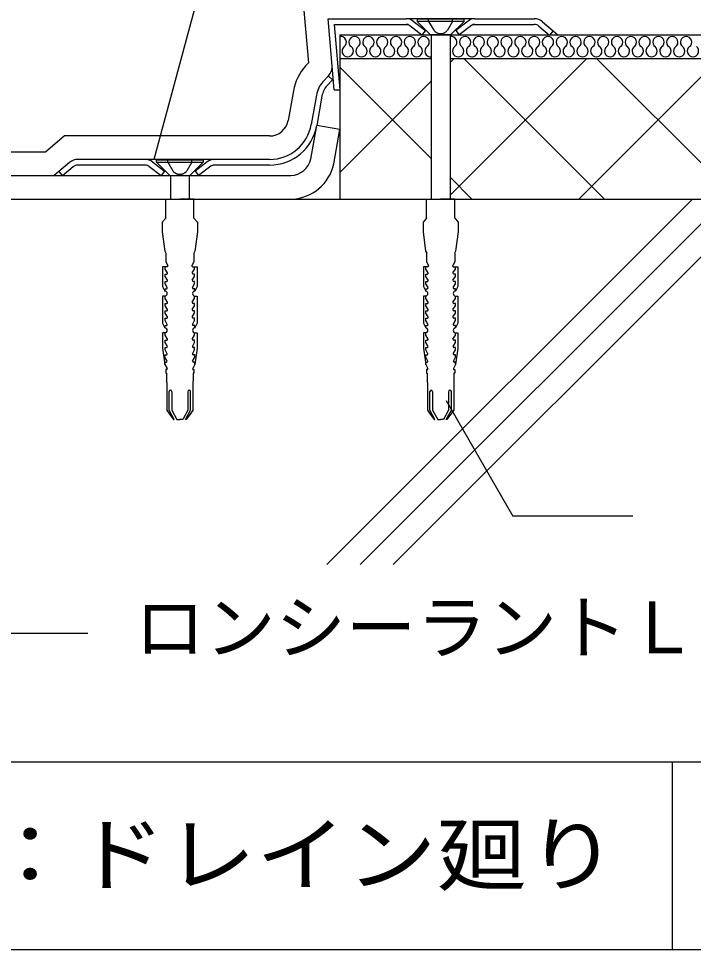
# Model space of a CAD drawing. Units: millimetres, scale not verified. Extents: x -325 to 475, y -613 to 617.
# Drawn here: x 100.6 to 244.5, y -613.5 to -415 of the extents above; entities that cross this region are included whole.
import ezdxf
from ezdxf.enums import TextEntityAlignment as Align

# ---------------------------------------------------------------- set-up
doc = ezdxf.new("R2010")
doc.units = ezdxf.units.MM
doc.header["$LTSCALE"] = 5
doc.linetypes.add('DASHED3', pattern=[4, 3, -1])
for name, color, linetype in [('2-2_in line', 7, 'Continuous'), ('2-4_out line', 2, 'Continuous'), ('2-6_鋼板・アングル', 2, 'Continuous'), ('2-7_ビス', 7, 'Continuous'), ('2-A_moji', 7, 'Continuous'), ('2-D_ハッチ他', 4, 'Continuous'), ('2-E_con他', 4, 'Continuous'), ('F-2', 7, 'Continuous'), ('F-5', 6, 'Continuous'), ('F-7', 1, 'Continuous'), ('F-A', 7, 'Continuous')]:
    doc.layers.add(name, color=color, linetype=linetype)
doc.styles.add('HG丸ｺﾞｼｯｸM-PRO', font='')
doc.styles.add('ＭＳ ゴシック', font='')
doc.styles.get('HG丸ｺﾞｼｯｸM-PRO').set_extended_font_data('HG丸ｺﾞｼｯｸM-PRO')
doc.styles.get('ＭＳ ゴシック').set_extended_font_data('MS Gothic')

msp = doc.modelspace()

# ---------------------------------------------------------------- linework, layer by layer
at = {"layer": '2-2_in line'}
for p, q in [((169.128, -418.497), (169.128, -453.497)), ((169.128, -418.497), (449.973, -418.497)), ((214.595, -417.632), (215.61, -418.497)), ((169.128, -423.497), (188.595, -423.497)), ((192.595, -423.497), (449.973, -423.497)), ((162.931, -445.012), (164.204, -437.789)), ((169.128, -438.657), (164.204, -437.789)), ((167.833, -446), (169.128, -438.657)), ((60.222, -448.497), (158.694, -448.497)), ((109.235, -447.632), (108.22, -448.497)), ((37.973, -453.497), (449.973, -453.497))]:
    msp.add_line(p, q, dxfattribs=at)
for centre, radius, start, end in [((164.469, -425.174), 3, 317.72631, 5), ((158.507, -443.957), 4.548, 272.35613, 347.64387), ((158.507, -443.957), 9.548, 272.35613, 347.64387)]:
    msp.add_arc(centre, radius, start, end, dxfattribs=at)
at = {"layer": '2-4_out line'}
for p, q in [((161.419, -413.258), (162.401, -424.476)), ((161.822, -425.112), (162.401, -424.476)), ((159.202, -430.451), (158.093, -436.74)), ((110.43, -440.046), (106.379, -443.497)), ((154.154, -440.046), (110.43, -440.046)), ((106.379, -443.497), (60.222, -443.497))]:
    msp.add_line(p, q, dxfattribs=at)
for centre, radius, start, end in [((169.74, -432.309), 10.7, 137.72631, 170), ((154.154, -436.046), 4, 270, 350)]:
    msp.add_arc(centre, radius, start, end, dxfattribs=at)
at = {"layer": '2-6_鋼板・アングル'}
for p, q in [((166.595, -415.046), (183.278, -415.046)), ((167.924, -430.237), (166.595, -415.046)), ((167.904, -416.246), (169.128, -430.237)), ((167.904, -416.246), (183.598, -416.246)), ((184.01, -416.495), (186.613, -418.497)), ((184.742, -415.544), (187.345, -417.546)), ((196.448, -415.544), (193.845, -417.546)), ((197.179, -416.495), (194.576, -418.497)), ((197.592, -416.246), (210.564, -416.246)), ((197.911, -415.046), (210.564, -415.046)), ((211.537, -416.604), (213.816, -418.546)), ((212.315, -415.69), (214.595, -417.632)), ((187.345, -417.546), (186.613, -418.497)), ((193.845, -417.546), (194.576, -418.497)), ((214.595, -417.632), (213.816, -418.546)), ((166.689, -427.192), (165.522, -428.475)), ((166.41, -429.282), (167.534, -428.046)), ((166.646, -427.239), (167.534, -428.046)), ((167.924, -430.237), (169.128, -430.237)), ((164.126, -431.32), (163.017, -437.609)), ((165.308, -431.528), (164.199, -437.817)), ((111.514, -445.69), (109.235, -447.632)), ((127.697, -445.046), (113.265, -445.046)), ((127.697, -446.246), (113.265, -446.246)), ((128.428, -446.495), (131.031, -448.497)), ((129.16, -445.544), (131.763, -447.546)), ((140.866, -445.544), (138.263, -447.546)), ((141.598, -446.495), (138.995, -448.497)), ((154.154, -445.046), (142.329, -445.046)), ((154.154, -446.246), (142.329, -446.246)), ((109.235, -447.632), (110.013, -448.546)), ((112.293, -446.604), (110.013, -448.546)), ((131.763, -447.546), (131.031, -448.497)), ((138.263, -447.546), (138.995, -448.497))]:
    msp.add_line(p, q, dxfattribs=at)
at = {"layer": '2-6_鋼板・アングル', "color": 4}
for p, q in [((197.911, -415.046), (183.278, -415.046)), ((186.613, -418.497), (194.576, -418.497)), ((142.329, -445.046), (127.697, -445.046)), ((131.031, -448.497), (138.995, -448.497))]:
    msp.add_line(p, q, dxfattribs=at)
at = {"layer": '2-6_鋼板・アングル'}
for centre, radius, start, end in [((183.278, -417.446), 2.4, 52.43141, 90), ((183.278, -417.446), 1.2, 52.43141, 90), ((197.911, -417.446), 2.4, 90, 127.56859), ((197.911, -417.446), 1.2, 90, 127.56859), ((210.564, -417.746), 2.7, 49.57392, 90), ((210.564, -417.746), 1.5, 49.57392, 90), ((169.74, -432.309), 5.7, 137.72631, 170), ((169.74, -432.309), 4.5, 137.72631, 170), ((154.154, -436.046), 9, 270, 350), ((154.154, -436.046), 10.2, 270, 350), ((113.265, -447.746), 2.7, 90, 130.42608), ((113.265, -447.746), 1.5, 90, 130.42608), ((127.697, -447.446), 2.4, 52.43141, 90), ((127.697, -447.446), 1.2, 52.43141, 90), ((142.329, -447.446), 2.4, 90, 127.56859), ((142.329, -447.446), 1.2, 90, 127.56859)]:
    msp.add_arc(centre, radius, start, end, dxfattribs=at)
at = {"layer": '2-7_ビス'}
for p, q in [((185.595, -415.122), (185.595, -415.622)), ((185.595, -415.622), (188.47, -418.497)), ((195.595, -415.622), (185.595, -415.622)), ((195.595, -415.622), (192.72, -418.497)), ((192.72, -418.497), (188.47, -418.497)), ((188.595, -418.497), (188.595, -453.497)), ((192.595, -418.497), (192.595, -453.497)), ((130.013, -445.622), (140.013, -445.622)), ((130.013, -445.622), (132.888, -448.497)), ((140.013, -445.622), (137.138, -448.497)), ((140.013, -445.122), (140.013, -445.622)), ((132.888, -448.497), (137.138, -448.497)), ((133.013, -448.497), (133.013, -453.497)), ((137.013, -448.497), (137.013, -453.497)), ((131.844, -473.122), (131.844, -473.122)), ((131.844, -473.122), (131.844, -473.122)), ((138.182, -473.122), (138.182, -473.122)), ((138.182, -473.122), (138.182, -473.122)), ((187.426, -473.122), (187.426, -473.122)), ((187.426, -473.122), (187.426, -473.122)), ((193.763, -473.122), (193.763, -473.122)), ((193.763, -473.122), (193.763, -473.122)), ((131.844, -488.788), (132.277, -489.613)), ((138.182, -488.788), (137.749, -489.613)), ((187.425, -488.788), (187.859, -489.613)), ((193.764, -488.788), (193.33, -489.613))]:
    msp.add_line(p, q, dxfattribs=at)
at = {"layer": '2-7_ビス', "linetype": 'DASHED3'}
for p, q in [((188.045, -415.622), (188.045, -415.122)), ((188.045, -415.622), (189.127, -417.497)), ((193.145, -415.622), (192.062, -417.497)), ((193.145, -415.622), (193.145, -415.122)), ((132.463, -445.622), (132.463, -445.122)), ((132.463, -445.622), (133.546, -447.497)), ((137.563, -445.622), (136.48, -447.497)), ((137.563, -445.622), (137.563, -445.122))]:
    msp.add_line(p, q, dxfattribs=at)
at = {"layer": '2-7_ビス'}
for points in [[(195.595, -415.622), (195.595, -415.122), (185.595, -415.122)], [(130.013, -445.622), (130.013, -445.122), (140.013, -445.122)], [(132.013, -457.592), (132.013, -453.497), (135.013, -453.497)], [(138.013, -457.592), (138.013, -453.497), (135.013, -453.497)], [(187.595, -457.592), (187.595, -453.497), (190.595, -453.497)], [(193.595, -457.592), (193.595, -453.497), (190.595, -453.497)], [(132.013, -457.592), (131.263, -458.417), (131.263, -460.516), (131.811, -464.633), (132.053, -465.041), (132.013, -465.041), (132.013, -466.855), (132.446, -467.679)], [(138.013, -457.592), (138.763, -458.417), (138.763, -460.516), (138.215, -464.633), (137.973, -465.041), (138.013, -465.041), (138.013, -466.855), (137.58, -467.679)], [(187.595, -457.592), (186.845, -458.417), (186.845, -460.516), (187.393, -464.633), (187.635, -465.041), (187.595, -465.041), (187.595, -466.855), (188.028, -467.679)], [(193.595, -457.592), (194.345, -458.417), (194.345, -460.516), (193.796, -464.633), (193.554, -465.041), (193.595, -465.041), (193.595, -466.855), (193.162, -467.679)], [(132.316, -467.927), (131.338, -467.927), (131.338, -472.16), (131.84, -473.122), (131.844, -473.122)], [(132.384, -469.246), (131.877, -468.422), (131.877, -467.927)], [(137.642, -469.246), (138.149, -468.422), (138.149, -467.927)], [(137.71, -467.927), (138.688, -467.927), (138.688, -472.16), (138.187, -473.122), (138.182, -473.122)], [(187.898, -467.927), (186.92, -467.927), (186.92, -472.16), (187.421, -473.122), (187.426, -473.122)], [(187.966, -469.246), (187.458, -468.422), (187.458, -467.927)], [(193.223, -469.246), (193.731, -468.422), (193.731, -467.927)], [(193.291, -467.927), (194.27, -467.927), (194.27, -472.16), (193.768, -473.122), (193.763, -473.122)], [(132.384, -470.813), (131.877, -469.988), (131.877, -469.511), (132.226, -469.493)], [(137.642, -470.813), (138.149, -469.988), (138.149, -469.511), (137.8, -469.493)], [(187.966, -470.813), (187.458, -469.988), (187.458, -469.511), (187.807, -469.493)], [(193.223, -470.813), (193.731, -469.988), (193.731, -469.511), (193.382, -469.493)], [(132.328, -472.379), (131.877, -471.555), (131.877, -471.077), (132.225, -471.06)], [(137.699, -472.379), (138.149, -471.555), (138.149, -471.077), (137.801, -471.06)], [(187.909, -472.379), (187.458, -471.555), (187.458, -471.077), (187.806, -471.06)], [(193.28, -472.379), (193.731, -471.555), (193.731, -471.077), (193.383, -471.06)], [(131.877, -474.193), (131.338, -474.193), (131.338, -479.991), (131.844, -480.955)], [(131.844, -473.122), (131.848, -472.644), (132.165, -472.627)], [(132.384, -475.513), (131.877, -474.688), (131.877, -474.193)], [(137.642, -475.513), (138.149, -474.688), (138.149, -474.193)], [(138.182, -473.122), (138.178, -472.644), (137.861, -472.627)], [(138.149, -474.193), (138.688, -474.193), (138.688, -479.991), (138.182, -480.955)], [(187.458, -474.193), (186.92, -474.193), (186.92, -479.991), (187.426, -480.955)], [(187.426, -473.122), (187.43, -472.644), (187.747, -472.627)], [(187.966, -475.513), (187.458, -474.688), (187.458, -474.193)], [(193.223, -475.513), (193.731, -474.688), (193.731, -474.193)], [(193.763, -473.122), (193.76, -472.644), (193.442, -472.627)], [(193.731, -474.193), (194.27, -474.193), (194.27, -479.991), (193.763, -480.955)], [(132.384, -477.079), (131.877, -476.255), (131.877, -475.777), (132.225, -475.76)], [(137.642, -477.079), (138.149, -476.255), (138.149, -475.777), (137.801, -475.76)], [(187.966, -477.079), (187.458, -476.255), (187.458, -475.777), (187.806, -475.76)], [(193.223, -477.079), (193.731, -476.255), (193.731, -475.777), (193.383, -475.76)], [(132.384, -478.646), (131.877, -477.822), (131.877, -477.344), (132.225, -477.327)], [(137.642, -478.646), (138.149, -477.822), (138.149, -477.344), (137.801, -477.327)], [(187.966, -478.646), (187.458, -477.822), (187.458, -477.344), (187.806, -477.327)], [(193.223, -478.646), (193.731, -477.822), (193.731, -477.344), (193.383, -477.327)], [(132.327, -480.213), (131.877, -479.388), (131.877, -478.911), (132.225, -478.893)], [(137.699, -480.213), (138.149, -479.388), (138.149, -478.911), (137.801, -478.893)], [(187.909, -480.213), (187.458, -479.388), (187.458, -478.911), (187.806, -478.893)], [(193.28, -480.213), (193.731, -479.388), (193.731, -478.911), (193.383, -478.893)], [(131.877, -482.027), (131.338, -482.027), (131.338, -485.275), (131.844, -488.788), (131.845, -488.311), (132.153, -488.293)], [(131.844, -480.955), (131.848, -480.477), (132.169, -480.46)], [(132.384, -483.346), (131.877, -482.522), (131.877, -482.027)], [(137.642, -483.346), (138.149, -482.522), (138.149, -482.027)], [(138.182, -480.955), (138.178, -480.477), (137.858, -480.46)], [(138.149, -482.027), (138.688, -482.027), (138.688, -485.275), (138.182, -488.788), (138.182, -488.311), (137.873, -488.293)], [(187.458, -482.027), (186.92, -482.027), (186.92, -485.275), (187.425, -488.788), (187.426, -488.311), (187.735, -488.293)], [(187.426, -480.955), (187.429, -480.477), (187.75, -480.46)], [(187.966, -483.346), (187.458, -482.522), (187.458, -482.027)], [(193.223, -483.346), (193.731, -482.522), (193.731, -482.027)], [(193.763, -480.955), (193.76, -480.477), (193.439, -480.46)], [(193.731, -482.027), (194.27, -482.027), (194.27, -485.275), (193.764, -488.788), (193.763, -488.311), (193.454, -488.293)], [(132.352, -484.913), (131.872, -484.088), (131.877, -483.611), (132.225, -483.593)], [(137.674, -484.913), (138.154, -484.088), (138.149, -483.611), (137.801, -483.593)], [(187.934, -484.913), (187.454, -484.088), (187.458, -483.611), (187.806, -483.593)], [(193.255, -484.913), (193.736, -484.088), (193.731, -483.611), (193.383, -483.593)], [(132.32, -486.479), (131.856, -485.655), (131.86, -485.177), (132.195, -485.16)], [(137.706, -486.479), (138.17, -485.655), (138.166, -485.177), (137.831, -485.16)], [(187.902, -486.479), (187.438, -485.655), (187.442, -485.177), (187.777, -485.16)], [(193.287, -486.479), (193.751, -485.655), (193.747, -485.177), (193.413, -485.16)], [(132.298, -488.046), (131.847, -487.222), (131.849, -486.744), (132.172, -486.727)], [(137.728, -488.046), (138.179, -487.222), (138.177, -486.744), (137.854, -486.727)], [(187.879, -488.046), (187.429, -487.222), (187.431, -486.744), (187.753, -486.727)], [(193.31, -488.046), (193.76, -487.222), (193.758, -486.744), (193.436, -486.727)], [(132.147, -489.86), (132.013, -489.86), (132.013, -490.643), (132.163, -490.643), (132.163, -492.251), (132.169, -492.251)], [(137.879, -489.86), (138.013, -489.86), (138.013, -490.643), (137.863, -490.643), (137.863, -492.251), (137.857, -492.251)], [(187.729, -489.86), (187.595, -489.86), (187.595, -490.643), (187.745, -490.643), (187.745, -492.251), (187.751, -492.251)], [(193.46, -489.86), (193.595, -489.86), (193.595, -490.643), (193.445, -490.643), (193.445, -492.251), (193.438, -492.251)], [(132.22, -492.581), (132.22, -498.532), (132.66, -499.183), (133.663, -500.497), (133.812, -500.497), (132.727, -498.532), (132.727, -494.56)], [(137.806, -492.581), (137.806, -498.532), (137.366, -499.183), (136.363, -500.497), (136.214, -500.497), (137.299, -498.532), (137.299, -494.56)], [(187.801, -492.581), (187.801, -498.532), (188.242, -499.183), (189.245, -500.497), (189.394, -500.497), (188.309, -498.532), (188.309, -494.56)], [(193.388, -492.581), (193.388, -498.532), (192.947, -499.183), (191.945, -500.497), (191.795, -500.497), (192.88, -498.532), (192.88, -494.56)], [(133.311, -494.56), (133.311, -498.532), (134.396, -500.497), (135.013, -500.497)], [(136.715, -494.56), (136.715, -498.532), (135.63, -500.497), (135.013, -500.497)], [(188.892, -494.56), (188.892, -498.532), (189.977, -500.497), (190.595, -500.497)], [(192.297, -494.56), (192.297, -498.532), (191.212, -500.497), (190.595, -500.497)]]:
    msp.add_lwpolyline(points, dxfattribs=at)
at = {"layer": '2-7_ビス', "linetype": 'DASHED3'}
for centre, start, end in [((190.595, -416.386), 217.11751, 322.88248), ((135.013, -446.386), 217.11752, 322.88249)]:
    msp.add_arc(centre, 1.84, start, end, dxfattribs=at)
at = {"layer": '2-7_ビス'}
for centre, major_axis, start_param, end_param in [((132.305, -467.755), (0, -0.172), 0.06848, 2.1628795), ((137.721, -467.755), (0, -0.172), 4.1203058, 6.2147054), ((187.887, -467.755), (0, -0.172), 0.06848, 2.1628795), ((193.302, -467.755), (0, -0.172), 4.1203058, 6.2147054), ((132.177, -469.27), (0, -0.229), 0.2312026, 1.6765256), ((137.849, -469.27), (0, -0.229), 4.6066597, 6.0519827), ((187.759, -469.27), (0, -0.229), 0.2312026, 1.6765256), ((193.43, -469.27), (0, -0.229), 4.6066597, 6.0519827), ((132.177, -470.837), (0, -0.229), 0.2312026, 1.6765256), ((137.849, -470.837), (0, -0.229), 4.6066597, 6.0519827), ((187.759, -470.837), (0, -0.229), 0.2312026, 1.6765256), ((193.43, -470.837), (0, -0.229), 4.6066597, 6.0519827), ((131.823, -473.657), (0, -0.536), 0.0442118, 3.0973809), ((132.12, -472.404), (0, -0.229), 0.2312026, 1.6765256), ((137.906, -472.404), (0, -0.229), 4.6066597, 6.0519827), ((138.203, -473.657), (0, -0.536), 3.1858044, 6.2389735), ((187.404, -473.657), (0, -0.536), 0.0442118, 3.0973809), ((187.702, -472.404), (0, -0.229), 0.2312026, 1.6765256), ((193.487, -472.404), (0, -0.229), 4.6066597, 6.0519827), ((193.785, -473.657), (0, -0.536), 3.1858044, 6.2389735), ((132.177, -475.537), (0, -0.229), 0.2312026, 1.6765256), ((137.849, -475.537), (0, -0.229), 4.6066597, 6.0519827), ((187.759, -475.537), (0, -0.229), 0.2312026, 1.6765256), ((193.43, -475.537), (0, -0.229), 4.6066597, 6.0519827), ((132.177, -477.104), (0, -0.229), 0.2312026, 1.6765256), ((137.849, -477.104), (0, -0.229), 4.6066597, 6.0519827), ((187.759, -477.104), (0, -0.229), 0.2312026, 1.6765256), ((193.43, -477.104), (0, -0.229), 4.6066597, 6.0519827), ((132.12, -480.237), (0, -0.229), 0.2312026, 1.6765256), ((132.177, -478.67), (0, -0.229), 0.2312026, 1.6765256), ((137.849, -478.67), (0, -0.229), 4.6066597, 6.0519827), ((137.906, -480.237), (0, -0.229), 4.6066597, 6.0519827), ((187.701, -480.237), (0, -0.229), 0.2312026, 1.6765256), ((187.759, -478.67), (0, -0.229), 0.2312026, 1.6765256), ((193.43, -478.67), (0, -0.229), 4.6066597, 6.0519827), ((193.488, -480.237), (0, -0.229), 4.6066597, 6.0519827), ((131.823, -481.491), (0, -0.536), 0.0442118, 3.0973809), ((138.203, -481.491), (0, -0.536), 3.1858044, 6.2389735), ((187.404, -481.491), (0, -0.536), 0.0442118, 3.0973809), ((193.785, -481.491), (0, -0.536), 3.1858044, 6.2389735), ((132.177, -483.37), (0, -0.229), 0.2312026, 1.6765256), ((137.849, -483.37), (0, -0.229), 4.6066597, 6.0519827), ((187.759, -483.37), (0, -0.229), 0.2312026, 1.6765256), ((193.43, -483.37), (0, -0.229), 4.6066597, 6.0519827), ((132.145, -484.937), (0, -0.229), 0.2312026, 1.6765256), ((137.881, -484.937), (0, -0.229), 4.6066597, 6.0519827), ((187.726, -484.937), (0, -0.229), 0.2312026, 1.6765256), ((193.463, -484.937), (0, -0.229), 4.6066597, 6.0519827), ((132.09, -488.07), (0, -0.229), 0.2312026, 1.6765256), ((132.113, -486.504), (0, -0.229), 0.2312026, 1.6765256), ((137.913, -486.504), (0, -0.229), 4.6066597, 6.0519827), ((137.936, -488.07), (0, -0.229), 4.6066597, 6.0519827), ((187.672, -488.07), (0, -0.229), 0.2312026, 1.6765256), ((187.694, -486.504), (0, -0.229), 0.2312026, 1.6765256), ((193.495, -486.504), (0, -0.229), 4.6066597, 6.0519827), ((193.517, -488.07), (0, -0.229), 4.6066597, 6.0519827), ((132.134, -489.687), (0, -0.174), 0.0818475, 2.1771705), ((137.892, -489.687), (0, -0.174), 4.1060148, 6.2013378), ((187.716, -489.687), (0, -0.174), 0.0818475, 2.1771705), ((193.473, -489.687), (0, -0.174), 4.1060148, 6.2013378), ((131.493, -492.545), (0, -0.8), 1.5261677, 1.947508), ((138.533, -492.545), (0, -0.8), 4.3356773, 4.7570176), ((187.075, -492.545), (0, -0.8), 1.5261677, 1.947508), ((194.114, -492.545), (0, -0.8), 4.3356773, 4.7570176), ((133.019, -494.57), (0, -0.321), 1.5390306, 4.6806232), ((137.007, -494.57), (0, -0.321), 1.6025621, 4.7441547), ((188.601, -494.57), (0, -0.321), 1.5390306, 4.6806232), ((192.589, -494.57), (0, -0.321), 1.6025621, 4.7441547)]:
    msp.add_ellipse(centre, major_axis=major_axis, ratio=0.909574, start_param=start_param, end_param=end_param, dxfattribs=at)
at = {"layer": '2-A_moji'}
for p, q in [((129.569, -444.997), (185.647, -235.708)), ((191.752, -496.438), (206.011, -521.137)), ((231.58, -521.137), (206.011, -521.137)), ((115.388, -546.137), (35.297, -546.137))]:
    msp.add_line(p, q, dxfattribs=at)
at = {"layer": '2-D_ハッチ他'}
for p, q in [((192.595, -424.367), (193.464, -423.497)), ((192.595, -452.651), (221.749, -423.497)), ((195.557, -423.497), (225.557, -453.497)), ((220.033, -453.497), (250.033, -423.497)), ((223.842, -423.497), (253.842, -453.497)), ((169.128, -425.352), (188.595, -444.819)), ((169.128, -447.833), (188.595, -428.367)), ((192.595, -448.819), (197.273, -453.497))]:
    msp.add_line(p, q, dxfattribs=at)
for centre, start, end in [((169.315, -420.039), 307.52351, 98.88118), ((172.259, -420.039), 307.52351, 232.47649), ((175.203, -420.039), 307.52351, 232.47649), ((178.147, -420.039), 307.52351, 232.47649), ((181.09, -420.039), 307.52351, 232.47649), ((184.034, -420.039), 307.52351, 232.47649), ((186.978, -420.039), 307.52351, 232.47649), ((192.866, -420.039), 307.52351, 102.98825), ((195.81, -420.039), 307.52351, 232.47649), ((198.754, -420.039), 307.52351, 232.47649), ((201.698, -420.039), 307.52351, 232.47649), ((204.642, -420.039), 307.52351, 232.47649), ((207.586, -420.039), 307.52351, 232.47649), ((210.53, -420.039), 307.52351, 232.47649), ((213.474, -420.039), 307.52351, 232.47649), ((216.418, -420.039), 307.52351, 232.47649), ((219.361, -420.039), 307.52351, 232.47649), ((222.305, -420.039), 307.52351, 232.47649), ((225.249, -420.039), 307.52351, 232.47649), ((228.193, -420.039), 307.52351, 232.47649), ((231.137, -420.039), 307.52351, 232.47649), ((234.081, -420.039), 307.52351, 232.47649), ((237.025, -420.039), 307.52351, 232.47649), ((239.969, -420.039), 307.52351, 232.47649), ((242.913, -420.039), 307.52351, 232.47649), ((170.787, -421.955), 127.52351, 52.47649), ((173.731, -421.955), 127.52351, 52.47649), ((176.675, -421.955), 127.52351, 52.47649), ((179.619, -421.955), 127.52351, 52.47649), ((182.562, -421.955), 127.52351, 52.47649), ((185.506, -421.955), 127.52351, 52.47649), ((188.45, -421.955), 127.52351, 276.85896), ((194.338, -421.955), 127.52351, 52.47649), ((197.282, -421.955), 127.52351, 52.47649), ((200.226, -421.955), 127.52351, 52.47649), ((203.17, -421.955), 127.52351, 52.47649), ((206.114, -421.955), 127.52351, 52.47649), ((209.058, -421.955), 127.52351, 52.47649), ((212.002, -421.955), 127.52351, 52.47649), ((214.946, -421.955), 127.52351, 52.47649), ((217.889, -421.955), 127.52351, 52.47649), ((220.833, -421.955), 127.52351, 52.47649), ((223.777, -421.955), 127.52351, 52.47649), ((226.721, -421.955), 127.52351, 52.47649), ((229.665, -421.955), 127.52351, 52.47649), ((232.609, -421.955), 127.52351, 52.47649), ((235.553, -421.955), 127.52351, 52.47649), ((238.497, -421.955), 127.52351, 52.47649), ((241.441, -421.955), 127.52351, 52.47649), ((244.385, -421.955), 127.52351, 52.47649)]:
    msp.add_arc(centre, 1.208, start, end, dxfattribs=at)
at = {"layer": '2-E_con他'}
for p, q in [((166.343, -531.437), (244.283, -453.497)), ((173.414, -531.437), (251.354, -453.497)), ((180.485, -531.437), (258.425, -453.497))]:
    msp.add_line(p, q, dxfattribs=at)
at = {"layer": 'F-2'}
msp.add_line((239.973, -573.497), (239.973, -613.497), dxfattribs=at)
at = {"layer": 'F-5'}
msp.add_line((-325.027, -573.497), (474.973, -573.497), dxfattribs=at)
at = {"layer": 'F-7'}
msp.add_line((-325.027, -613.497), (474.973, -613.497), dxfattribs=at)

# ---------------------------------------------------------------- texts
at = {"layer": '2-A_moji', "style": 'ＭＳ ゴシック'}
msp.add_text('ロンシーラントＬ', height=11, dxfattribs=at).set_placement((125.388, -553.637), align=Align.BOTTOM_LEFT)
at = {"layer": 'F-A', "style": 'HG丸ｺﾞｼｯｸM-PRO', "width": 1.1}
msp.add_text('部位：ドレイン廻り', height=12.83, dxfattribs=at).set_placement((54.973, -603.497), align=Align.BOTTOM_LEFT)

doc.saveas('drawing.dxf')
